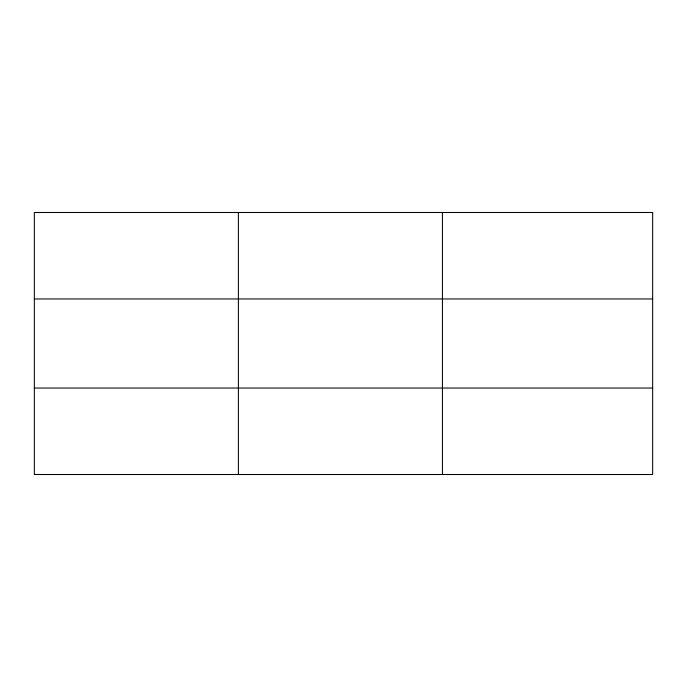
<?xml version="1.0" encoding="UTF-8"?>
<svg xmlns="http://www.w3.org/2000/svg" width="687" height="687" viewBox="0 0 687 687"><rect width="100%" height="100%" fill="white"/><g stroke="black" fill="none" stroke-linecap="round" stroke-linejoin="round"><path stroke-width="1.03" d="M238.389 212.489L238.389 474.511M442.428 212.489L442.428 474.511M34.35 298.957L652.65 298.957M34.35 388.043L652.65 388.043M652.65 212.489L652.65 474.511L34.35 474.511L34.35 212.489L652.65 212.489"/></g></svg>
